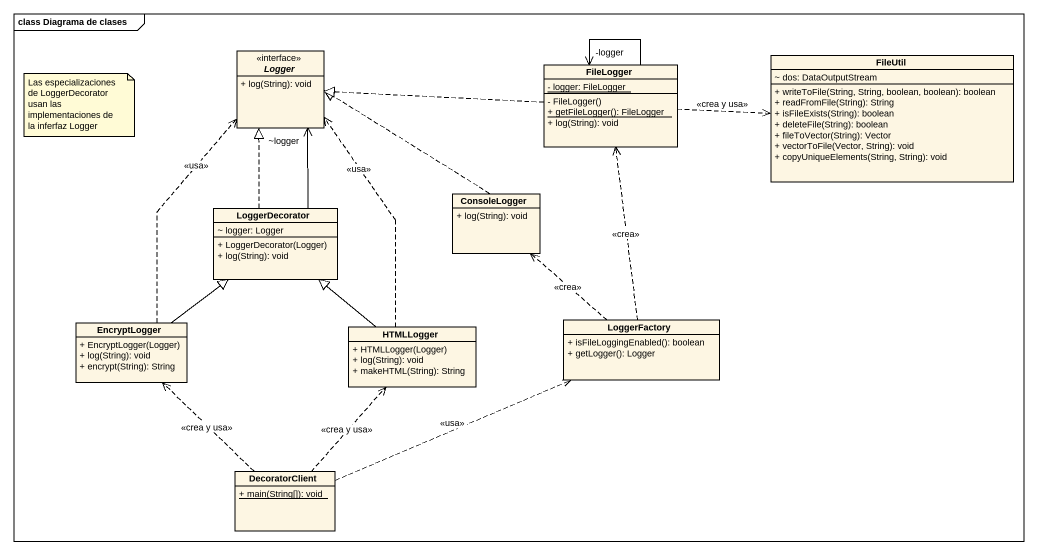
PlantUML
@startuml
mainframe class Diagrama de clases
hide circle
hide empty members
skinparam classAttributeIconSize 0
interface Logger <<interface>> {
  + log(String): void
}
class FileLogger {
  {static} - logger: FileLogger
  - FileLogger()
  {static} + getFileLogger(): FileLogger
  + log(String): void
}
class FileUtil {
  ~ dos: DataOutputStream
  + writeToFile(String, String, boolean, boolean): boolean
  + readFromFile(String): String
  + isFileExists(String): boolean
  + deleteFile(String): boolean
  + fileToVector(String): Vector
  + vectorToFile(Vector, String): void
  + copyUniqueElements(String, String): void
}
class ConsoleLogger {
  + log(String): void
}
class LoggerDecorator {
  ~ logger: Logger
  + LoggerDecorator(Logger)
  + log(String): void
}
class EncryptLogger {
  + EncryptLogger(Logger)
  + log(String): void
  + encrypt(String): String
}
class HTMLLogger {
  + HTMLLogger(Logger)
  + log(String): void
  + makeHTML(String): String
}
class LoggerFactory {
  + isFileLoggingEnabled(): boolean
  + getLogger(): Logger
}
class DecoratorClient {
  {static} + main(String[]): void
}
FileLogger .left.|> Logger
FileLogger --> "-logger" FileLogger
FileLogger .right.> FileUtil : <<crea y usa>>
ConsoleLogger .up.|> Logger
LoggerDecorator -up-> "~logger" Logger
LoggerDecorator .up.|> Logger
EncryptLogger .up.> Logger : <<usa>>
EncryptLogger -up-|> LoggerDecorator
HTMLLogger .up.> Logger : <<usa>>
HTMLLogger -up-|> LoggerDecorator
LoggerFactory .up.> FileLogger : <<crea>>
LoggerFactory .up.> ConsoleLogger : <<crea>>
DecoratorClient .up.> EncryptLogger : <<crea y usa>>
DecoratorClient .up.> HTMLLogger : <<crea y usa>>
DecoratorClient .right.> LoggerFactory : <<usa>>
note as N1
  Las especializaciones de LoggerDecorator usan las implementaciones de la inferfaz Logger
end note
@enduml
